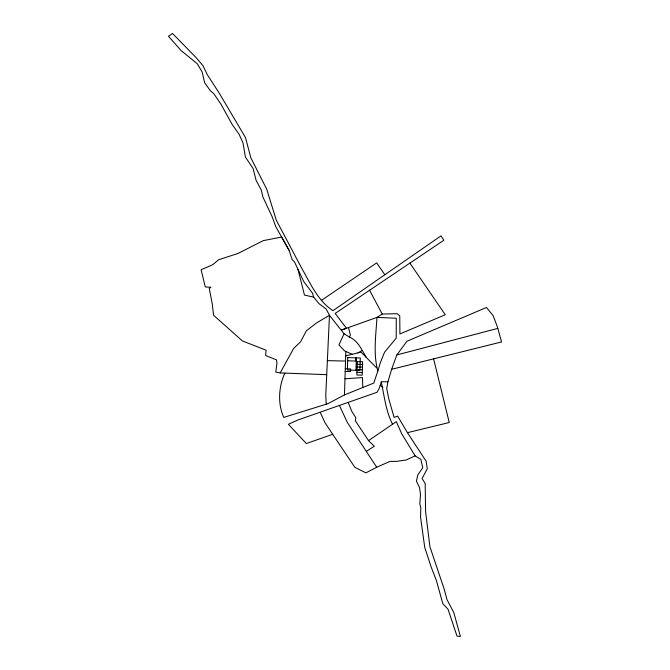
<?xml version="1.0" encoding="UTF-8"?>
<svg xmlns="http://www.w3.org/2000/svg" width="670" height="670" viewBox="0 0 670 670"><rect width="100%" height="100%" fill="white"/><g stroke="black" fill="none" stroke-linecap="round" stroke-linejoin="round"><path stroke-width="1" d="M391.623 369.296L501.537 341.96L497.508 327.236L493.162 315.704L486.495 307.48L406.958 341.231L396.824 354.949L391.623 369.296L387.947 381.758L381.197 381.758C384.346 395.953 385.761 410.936 392.553 424.244L368.542 440.6L355.318 420.777L355.845 417.887L351.641 411.062L348.174 402.318M284.859 373.106C278.628 386.665 277.573 403.75 283.762 417.41L327.89 403.683L344.464 394.923L345.837 351.49L344.413 350.762L338.936 344.891L344.045 333.752L329.472 315.319L326.089 308.92L319.054 303.703L313.669 297.145L312.513 293.15L303.862 281.777L294.457 261.844L292.212 259.742L289.021 250.195L281.626 237.046L263.293 240.631L238.034 253.444L218.512 259.784L212.775 264.692L201.117 269.734L205.271 286.936L210.941 287.262L209.258 288.427L212.231 303.82L213.571 315.26L242.398 340.938L266.091 350.201L265.613 355.527L276.45 359.857L276.961 363.173L275.772 372.11L280.169 372.93L326.692 374.656M355.812 357.847L355.703 361.055L347.68 360.795M355.946 370.301L356.348 357.864M344.464 394.923L373.793 383.064L377.847 370.962C373.098 353.752 375.945 335.251 376.95 317.396L382.243 314.054L397.193 313.702L399.772 315.838L399.906 333.953L445.265 314.741L409.822 263.009M387.947 381.758L386.716 388.483L388.717 398.575L394.102 417.418L397.637 416.103L407.444 432.669L426.204 461.337L427.276 468.782L422.083 478.522L425.19 483.556L425.576 511.428L429.897 546.695L444.168 589.031L446.974 599.575L453.799 612.556L460.399 636.5L457.015 636.123L448.054 609.298L442.778 603.586L436.363 580.388L431.187 567.088L424.73 547.365L420.551 517.039L420.819 507.852L419.78 503.832L420.5 494.837L419.554 487.609L416.405 481.135L417.829 474.904L422.753 467.777L420.869 459.369L415.124 455.876L401.573 433.49L396.313 421.639L392.553 424.244M377.847 370.962L380.334 362.73L384.547 352.219L396.204 338.183L396.272 318.225L376.95 317.396L341.44 330.034L346.449 328.241L335.176 313.434L443.85 240.245L441.011 235.848L332.973 310.671C317.664 300.704 310.143 282.891 301.358 267.556L276.308 220.254L266.752 189.275L250.848 157.819L245.522 137.61L219.031 92.795L207.256 74.638L202.985 65.702L196.067 57.578L172.533 33.5L168.463 36.281L181.168 50.644L197.265 63.725L202.122 72.008L204.643 82.686L210.346 90.718L213.738 93.599L220.933 104.143L232.147 124.444L239.098 134.268L243.001 142.953L245.413 157.073L253.076 168.497L256.074 180.264L261.367 190.213L262.808 196.796L272.053 216.519L275.772 226.636L289.021 250.195M381.305 382.135L379.036 388.784L377.051 392.268L297.38 420.182L288.41 424.286L306.332 443.557L332.689 434.294L354.882 467.333L365.87 472.869L376.699 467.233L390.024 461.395L396.565 461.379L406.238 459.989L415.124 455.876M366.415 357.571C361.75 350.008 358.123 340.787 349.397 337.035L350.385 335.176L348.534 327.504M280.169 372.93L293.611 348.492L300.612 341.775L306.358 330.787L316.809 322.756L329.472 315.319L325.762 395.493L326.231 404.211M321.407 300.386L376.657 262.891L384.856 274.734M366.498 451.253L374.287 446.279L368.542 440.6M357.922 352.881L362.202 350.502M396.824 354.949L497.818 328.384M345.695 355.896L361.013 352.118L376.607 367.855M407.444 432.669L449.243 422.519L433.591 358.852M344.958 378.801L362.47 377.562L362.788 387.52M327.328 360.628L345.527 361.063M357.21 364.296L362.562 364.472M357.118 366.976L362.47 367.143M345.284 368.751L350.628 368.927L350.544 371.599L345.192 371.423M357.035 369.647L362.386 369.823M356.951 372.327L362.303 372.495M313.669 297.145L304.456 295.06L297.966 269.273M345.837 351.49L352.286 354.271M344.045 333.752L349.397 337.035M380.233 385.267L382.863 387.352M332.689 434.294L324.908 422.569L320.268 412.418M376.699 467.233L347.303 422.401L339.389 405.375M369.446 290.01L382.243 314.054M347.78 357.587L347.378 370.024L359.891 370.426L360.293 357.989L347.78 357.587M357.294 361.624L356.859 374.999L362.21 375.175L362.646 361.792L357.294 361.624"/></g></svg>
